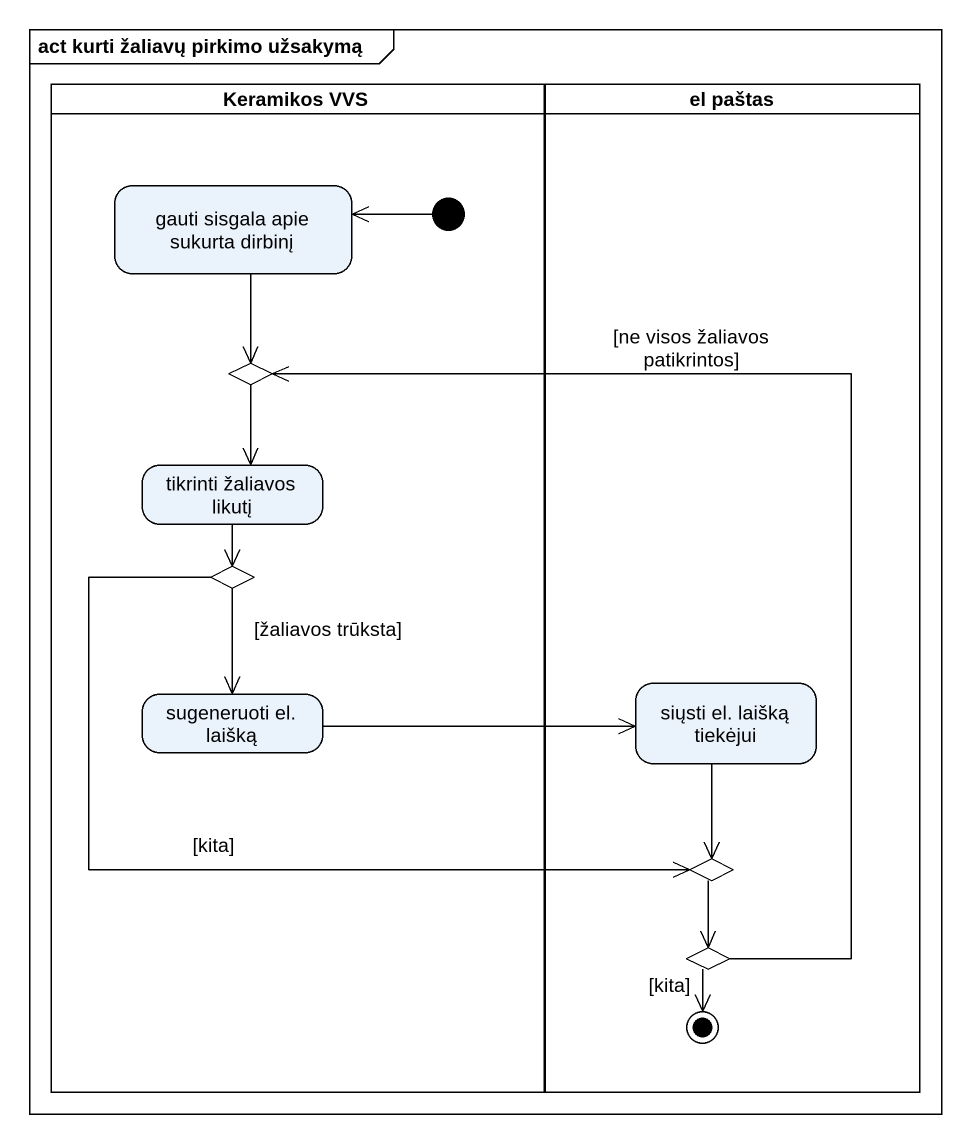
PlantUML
@startuml
mainframe act kurti žaliavų pirkimo užsakymą
hide empty description
state "Keramikos VVS" as Keramikos_VVS <<partition>> {
  state "gauti sisgala apie sukurta dirbinį" as gauti_sisgala_apie_sukurta
  state choice1 <<choice>>
  state "tikrinti žaliavos likutį" as tikrinti_žaliavos_likutį
  state choice2 <<choice>>
  state "sugeneruoti el. laišką" as sugeneruoti_el_laišką
  [*] -left-> gauti_sisgala_apie_sukurta
}
state "el paštas" as el_paštas <<partition>> {
  state "siųsti el. laišką tiekėjui" as siųsti_el_laišką_tiekėjui
  state choice3 <<choice>>
  state choice4 <<choice>>
  choice4 --> [*] : [kita]
}
gauti_sisgala_apie_sukurta --> choice1
choice1 --> tikrinti_žaliavos_likutį
tikrinti_žaliavos_likutį --> choice2
choice2 --> sugeneruoti_el_laišką : [žaliavos trūksta]
choice2 --> choice3 : [kita]
sugeneruoti_el_laišką -right-> siųsti_el_laišką_tiekėjui
siųsti_el_laišką_tiekėjui --> choice3
choice3 --> choice4
choice4 -up-> choice1 : [ne visos žaliavos patikrintos]
@enduml
